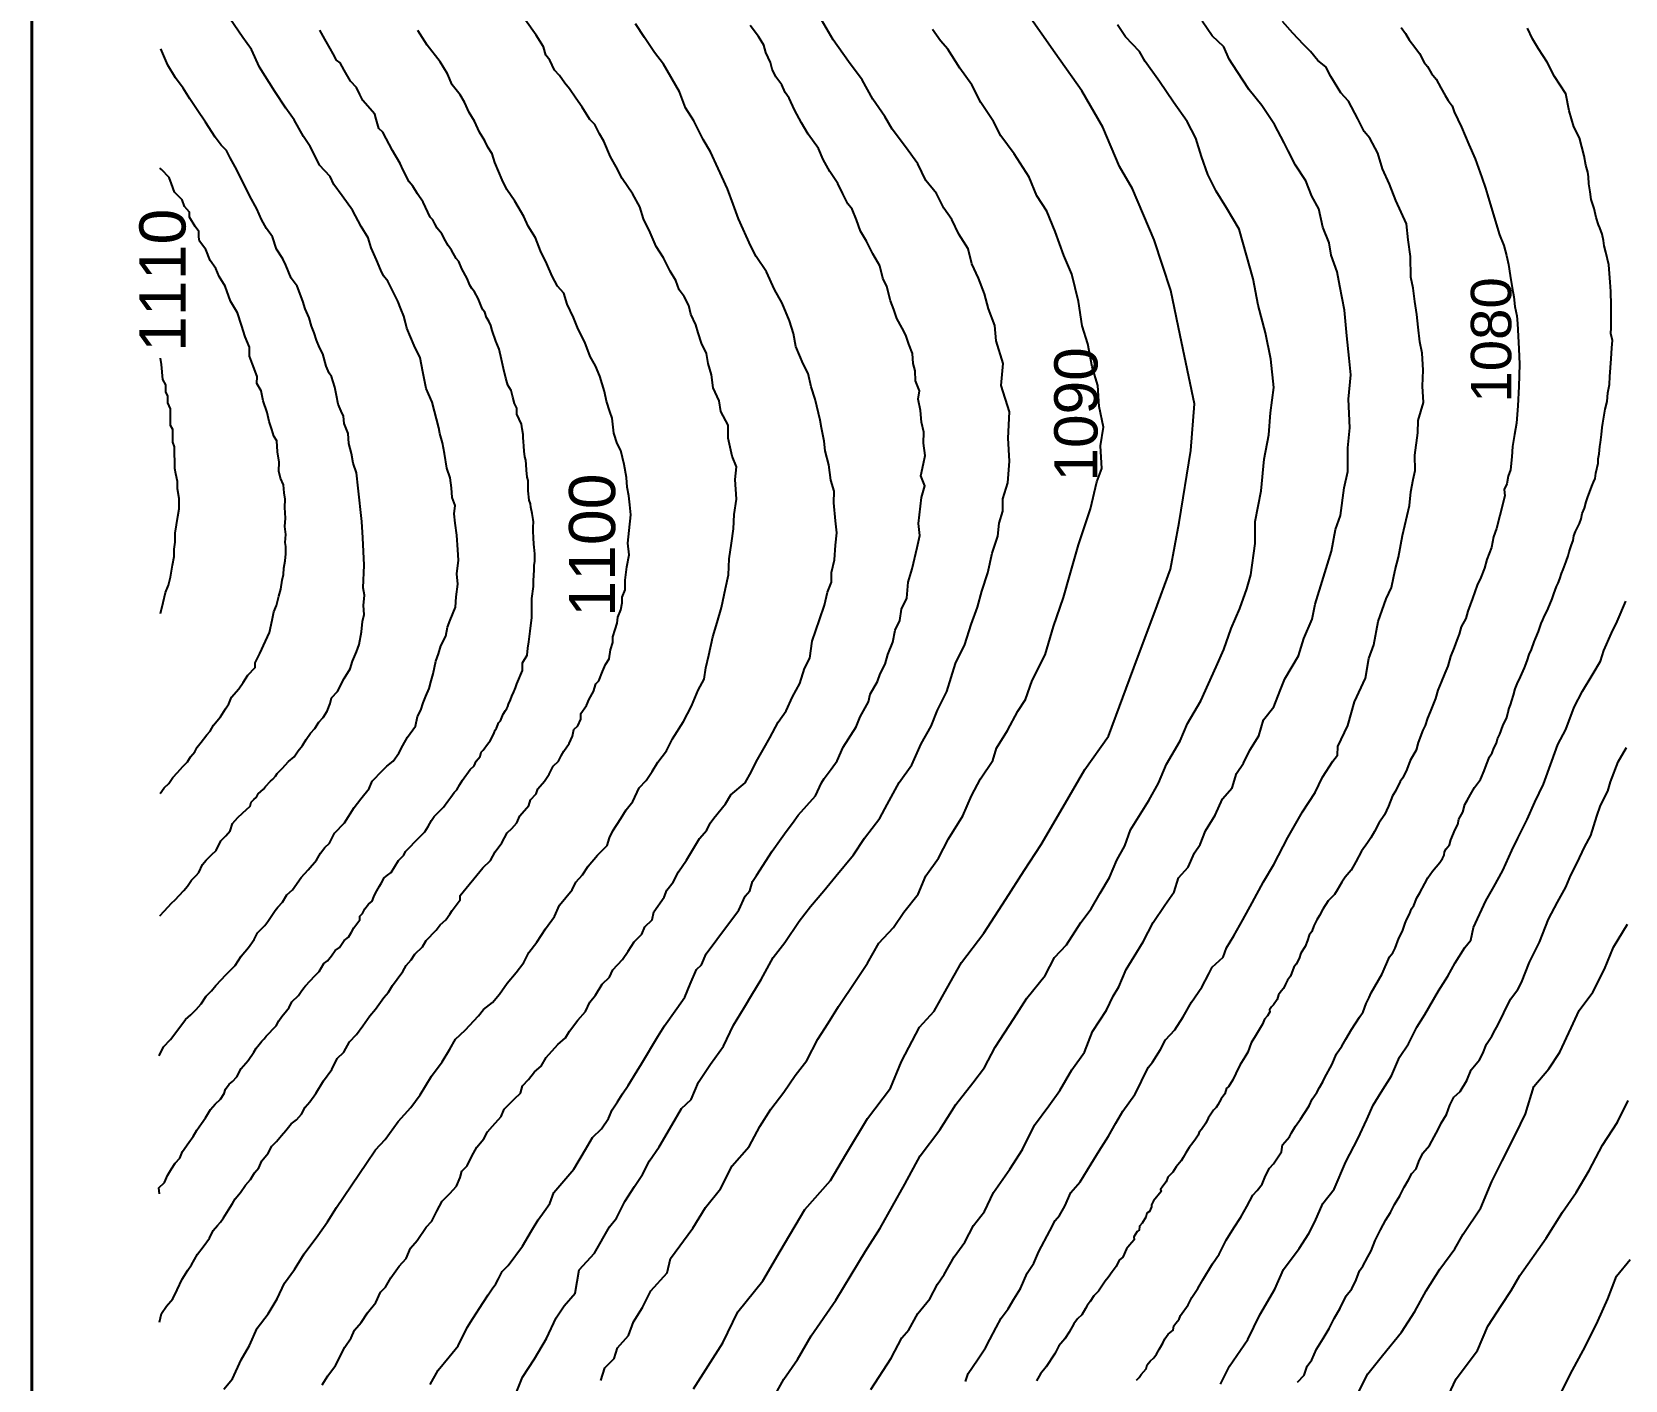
# Model space of a CAD drawing. Header units: millimetres. Extents: x 19067981 to 38137102, y 2652003 to 2652615.
# Drawn here: x 19068253.61 to 19068264.16, y 2652479.36 to 2652488.28 of the extents above; entities that cross this region are included whole.
import ezdxf

# ---------------------------------------------------------------- set-up
doc = ezdxf.new("R2010")
doc.units = ezdxf.units.MM
doc.styles.get("Standard").update_dxf_attribs({"font": 'arial.ttf'})

msp = doc.modelspace()

# ---------------------------------------------------------------- linework, layer by layer
for points in [[(19068253.614, 2652465.22), (19068253.614, 2652493.739), (19068273.827, 2652493.739), (19068273.827, 2652465.22), (19068253.614, 2652465.22)], [(19068257.993, 2652479.298), (19068258.189, 2652479.603), (19068258.287, 2652479.807), (19068258.452, 2652480.014), (19068258.568, 2652480.209), (19068258.732, 2652480.485), (19068258.9, 2652480.677), (19068259.002, 2652480.85), (19068259.145, 2652481.087), (19068259.299, 2652481.289), (19068259.371, 2652481.465), (19068259.491, 2652481.692), (19068259.587, 2652481.798), (19068259.671, 2652481.949), (19068259.767, 2652482.12), (19068259.916, 2652482.314), (19068260.061, 2652482.54), (19068260.184, 2652482.73), (19068260.295, 2652482.902), (19068260.44, 2652483.152), (19068260.584, 2652483.399), (19068260.741, 2652483.619), (19068260.931, 2652484.131), (19068261.047, 2652484.443), (19068261.152, 2652484.725), (19068261.209, 2652485.033), (19068261.287, 2652485.511), (19068261.31, 2652485.818), (19068261.215, 2652486.272), (19068261.154, 2652486.569), (19068261.043, 2652486.904), (19068260.899, 2652487.242), (19068260.813, 2652487.391), (19068260.703, 2652487.65), (19068260.565, 2652487.891), (19068260.389, 2652488.14), (19068260.196, 2652488.415)], [(19068254.459, 2652480.589), (19068254.455, 2652480.629), (19068254.493, 2652480.665), (19068254.511, 2652480.711), (19068254.539, 2652480.755), (19068254.562, 2652480.792), (19068254.594, 2652480.825), (19068254.611, 2652480.869), (19068254.654, 2652480.929), (19068254.681, 2652480.968), (19068254.706, 2652481.01), (19068254.738, 2652481.054), (19068254.763, 2652481.092), (19068254.797, 2652481.148), (19068254.828, 2652481.183), (19068254.862, 2652481.215), (19068254.887, 2652481.253), (19068254.897, 2652481.282), (19068254.92, 2652481.314), (19068254.943, 2652481.332), (19068254.972, 2652481.364), (19068254.999, 2652481.418), (19068255.016, 2652481.437), (19068255.047, 2652481.472), (19068255.083, 2652481.527), (19068255.1, 2652481.553), (19068255.11, 2652481.567), (19068255.137, 2652481.599), (19068255.151, 2652481.616), (19068255.165, 2652481.632), (19068255.232, 2652481.701), (19068255.25, 2652481.734), (19068255.27, 2652481.762), (19068255.3, 2652481.8), (19068255.318, 2652481.822), (19068255.335, 2652481.861), (19068255.379, 2652481.903), (19068255.397, 2652481.928), (19068255.415, 2652481.952), (19068255.425, 2652481.966), (19068255.488, 2652482.032), (19068255.516, 2652482.061), (19068255.531, 2652482.088), (19068255.547, 2652482.114), (19068255.572, 2652482.132), (19068255.597, 2652482.165), (19068255.622, 2652482.199), (19068255.65, 2652482.219), (19068255.668, 2652482.247), (19068255.681, 2652482.266), (19068255.71, 2652482.288), (19068255.73, 2652482.322), (19068255.746, 2652482.349), (19068255.786, 2652482.404), (19068255.786, 2652482.427), (19068255.802, 2652482.445), (19068255.819, 2652482.475), (19068255.842, 2652482.506), (19068255.866, 2652482.527), (19068255.879, 2652482.556), (19068255.89, 2652482.579), (19068255.916, 2652482.626), (19068255.928, 2652482.648), (19068255.946, 2652482.682), (19068255.969, 2652482.699), (19068255.992, 2652482.716), (19068256.042, 2652482.795), (19068256.077, 2652482.832), (19068256.087, 2652482.855), (19068256.181, 2652482.951), (19068256.216, 2652482.986), (19068256.237, 2652483.02), (19068256.249, 2652483.041), (19068256.26, 2652483.06), (19068256.277, 2652483.087), (19068256.339, 2652483.149), (19068256.367, 2652483.188), (19068256.388, 2652483.216), (19068256.41, 2652483.246), (19068256.427, 2652483.264), (19068256.448, 2652483.298), (19068256.465, 2652483.327), (19068256.516, 2652483.399), (19068256.541, 2652483.422), (19068256.555, 2652483.453), (19068256.581, 2652483.485), (19068256.589, 2652483.514), (19068256.601, 2652483.526), (19068256.631, 2652483.565), (19068256.648, 2652483.587), (19068256.658, 2652483.608), (19068256.674, 2652483.641), (19068256.682, 2652483.659), (19068256.691, 2652483.672), (19068256.698, 2652483.693), (19068256.703, 2652483.708), (19068256.716, 2652483.72), (19068256.735, 2652483.765), (19068256.75, 2652483.788), (19068256.758, 2652483.801), (19068256.766, 2652483.816), (19068256.769, 2652483.831), (19068256.782, 2652483.86), (19068256.792, 2652483.884), (19068256.804, 2652483.913), (19068256.815, 2652483.939), (19068256.825, 2652483.966), (19068256.862, 2652484.054), (19068256.862, 2652484.104), (19068256.892, 2652484.156), (19068256.898, 2652484.202), (19068256.903, 2652484.244), (19068256.908, 2652484.279), (19068256.913, 2652484.314), (19068256.924, 2652484.404), (19068256.924, 2652484.475), (19068256.924, 2652484.53), (19068256.935, 2652484.61), (19068256.935, 2652484.647), (19068256.94, 2652484.721), (19068256.94, 2652484.748), (19068256.943, 2652484.777), (19068256.943, 2652484.827), (19068256.94, 2652484.87), (19068256.938, 2652484.891), (19068256.934, 2652484.933), (19068256.932, 2652484.977), (19068256.932, 2652485.003), (19068256.934, 2652485.037), (19068256.932, 2652485.053), (19068256.925, 2652485.094), (19068256.918, 2652485.134), (19068256.914, 2652485.158), (19068256.906, 2652485.182), (19068256.9, 2652485.242), (19068256.9, 2652485.28), (19068256.9, 2652485.311), (19068256.894, 2652485.334), (19068256.889, 2652485.381), (19068256.887, 2652485.417), (19068256.885, 2652485.446), (19068256.878, 2652485.468), (19068256.874, 2652485.506), (19068256.871, 2652485.539), (19068256.869, 2652485.57), (19068256.866, 2652485.594), (19068256.866, 2652485.616), (19068256.86, 2652485.653), (19068256.855, 2652485.684), (19068256.825, 2652485.751), (19068256.825, 2652485.791), (19068256.808, 2652485.821), (19068256.797, 2652485.864), (19068256.786, 2652485.908), (19068256.766, 2652485.942), (19068256.752, 2652485.988), (19068256.736, 2652486.054), (19068256.723, 2652486.112), (19068256.707, 2652486.182), (19068256.686, 2652486.233), (19068256.662, 2652486.305), (19068256.653, 2652486.337), (19068256.64, 2652486.367), (19068256.623, 2652486.391), (19068256.613, 2652486.425), (19068256.6, 2652486.442), (19068256.591, 2652486.462), (19068256.568, 2652486.516), (19068256.544, 2652486.561), (19068256.526, 2652486.582), (19068256.514, 2652486.604), (19068256.496, 2652486.649), (19068256.461, 2652486.712), (19068256.44, 2652486.761), (19068256.423, 2652486.782), (19068256.393, 2652486.837), (19068256.37, 2652486.867), (19068256.353, 2652486.898), (19068256.327, 2652486.944), (19068256.298, 2652486.981), (19068256.282, 2652487.011), (19068256.268, 2652487.038), (19068256.251, 2652487.055), (19068256.204, 2652487.154), (19068256.168, 2652487.21), (19068256.137, 2652487.259), (19068256.112, 2652487.289), (19068256.073, 2652487.366), (19068256.052, 2652487.41), (19068256.001, 2652487.496), (19068255.938, 2652487.617), (19068255.91, 2652487.642), (19068255.894, 2652487.703), (19068255.885, 2652487.737), (19068255.806, 2652487.827), (19068255.786, 2652487.867), (19068255.763, 2652487.913), (19068255.724, 2652487.955), (19068255.682, 2652488.027), (19068255.654, 2652488.076), (19068255.63, 2652488.095), (19068255.608, 2652488.137), (19068255.589, 2652488.171), (19068255.554, 2652488.234), (19068255.52, 2652488.293)], [(19068254.456, 2652481.503), (19068254.485, 2652481.562), (19068254.533, 2652481.611), (19068254.574, 2652481.666), (19068254.632, 2652481.743), (19068254.666, 2652481.773), (19068254.702, 2652481.809), (19068254.735, 2652481.847), (19068254.769, 2652481.897), (19068254.804, 2652481.933), (19068254.832, 2652481.969), (19068254.9, 2652482.04), (19068254.959, 2652482.101), (19068254.999, 2652482.163), (19068255.048, 2652482.22), (19068255.086, 2652482.273), (19068255.108, 2652482.318), (19068255.157, 2652482.366), (19068255.177, 2652482.391), (19068255.199, 2652482.424), (19068255.225, 2652482.464), (19068255.243, 2652482.486), (19068255.274, 2652482.52), (19068255.303, 2652482.568), (19068255.339, 2652482.601), (19068255.396, 2652482.684), (19068255.444, 2652482.734), (19068255.498, 2652482.798), (19068255.524, 2652482.844), (19068255.554, 2652482.882), (19068255.585, 2652482.911), (19068255.618, 2652482.977), (19068255.684, 2652483.045), (19068255.748, 2652483.147), (19068255.791, 2652483.205), (19068255.847, 2652483.273), (19068255.867, 2652483.321), (19068255.936, 2652483.391), (19068255.965, 2652483.42), (19068256.005, 2652483.454), (19068256.043, 2652483.507), (19068256.07, 2652483.558), (19068256.1, 2652483.613), (19068256.154, 2652483.686), (19068256.168, 2652483.75), (19068256.189, 2652483.792), (19068256.204, 2652483.839), (19068256.222, 2652483.884), (19068256.245, 2652483.935), (19068256.257, 2652483.985), (19068256.27, 2652484.032), (19068256.289, 2652484.115), (19068256.307, 2652484.163), (19068256.322, 2652484.217), (19068256.355, 2652484.281), (19068256.366, 2652484.34), (19068256.383, 2652484.386), (19068256.419, 2652484.472), (19068256.423, 2652484.541), (19068256.433, 2652484.625), (19068256.428, 2652484.694), (19068256.439, 2652484.785), (19068256.435, 2652484.853), (19068256.428, 2652484.949), (19068256.417, 2652485.03), (19068256.409, 2652485.091), (19068256.416, 2652485.147), (19068256.397, 2652485.199), (19068256.391, 2652485.263), (19068256.384, 2652485.33), (19068256.362, 2652485.394), (19068256.345, 2652485.49), (19068256.332, 2652485.561), (19068256.315, 2652485.622), (19068256.309, 2652485.661), (19068256.263, 2652485.831), (19068256.239, 2652485.886), (19068256.224, 2652485.92), (19068256.203, 2652486.03), (19068256.185, 2652486.123), (19068256.145, 2652486.206), (19068256.097, 2652486.32), (19068256.087, 2652486.358), (19068256.076, 2652486.399), (19068256.057, 2652486.447), (19068256.037, 2652486.498), (19068255.999, 2652486.574), (19068255.97, 2652486.632), (19068255.941, 2652486.666), (19068255.925, 2652486.704), (19068255.895, 2652486.772), (19068255.861, 2652486.851), (19068255.84, 2652486.919), (19068255.794, 2652486.994), (19068255.736, 2652487.102), (19068255.668, 2652487.197), (19068255.614, 2652487.271), (19068255.588, 2652487.325), (19068255.519, 2652487.4), (19068255.491, 2652487.455), (19068255.456, 2652487.523), (19068255.412, 2652487.589), (19068255.35, 2652487.699), (19068255.296, 2652487.777), (19068255.222, 2652487.887), (19068255.122, 2652488.047), (19068255.068, 2652488.164), (19068255.011, 2652488.245), (19068254.924, 2652488.371)], [(19068254.885, 2652479.295), (19068254.942, 2652479.365), (19068255, 2652479.489), (19068255.054, 2652479.584), (19068255.105, 2652479.7), (19068255.178, 2652479.794), (19068255.238, 2652479.895), (19068255.287, 2652479.997), (19068255.352, 2652480.087), (19068255.417, 2652480.192), (19068255.507, 2652480.314), (19068255.572, 2652480.403), (19068255.63, 2652480.499), (19068255.829, 2652480.791), (19068255.89, 2652480.88), (19068255.954, 2652480.949), (19068256.04, 2652481.067), (19068256.123, 2652481.16), (19068256.184, 2652481.245), (19068256.26, 2652481.368), (19068256.33, 2652481.462), (19068256.382, 2652481.547), (19068256.419, 2652481.612), (19068256.482, 2652481.673), (19068256.57, 2652481.767), (19068256.604, 2652481.809), (19068256.663, 2652481.855), (19068256.71, 2652481.911), (19068256.761, 2652481.984), (19068256.821, 2652482.055), (19068256.87, 2652482.121), (19068256.904, 2652482.187), (19068256.957, 2652482.256), (19068257.014, 2652482.344), (19068257.073, 2652482.426), (19068257.107, 2652482.501), (19068257.191, 2652482.601), (19068257.215, 2652482.653), (19068257.26, 2652482.702), (19068257.296, 2652482.759), (19068257.359, 2652482.832), (19068257.423, 2652482.895), (19068257.437, 2652482.945), (19068257.461, 2652482.992), (19068257.512, 2652483.074), (19068257.549, 2652483.132), (19068257.592, 2652483.187), (19068257.634, 2652483.277), (19068257.681, 2652483.325), (19068257.72, 2652483.386), (19068257.759, 2652483.447), (19068257.815, 2652483.521), (19068257.856, 2652483.601), (19068257.927, 2652483.716), (19068257.981, 2652483.817), (19068258.026, 2652483.924), (19068258.065, 2652483.996), (19068258.075, 2652484.071), (19068258.095, 2652484.156), (19068258.122, 2652484.277), (19068258.15, 2652484.371), (19068258.18, 2652484.471), (19068258.205, 2652484.596), (19068258.225, 2652484.688), (19068258.23, 2652484.792), (19068258.245, 2652484.897), (19068258.258, 2652484.992), (19068258.264, 2652485.086), (19068258.278, 2652485.189), (19068258.27, 2652485.318), (19068258.279, 2652485.401), (19068258.25, 2652485.472), (19068258.223, 2652485.592), (19068258.223, 2652485.677), (19068258.176, 2652485.769), (19068258.163, 2652485.838), (19068258.125, 2652485.926), (19068258.113, 2652486.01), (19068258.092, 2652486.085), (19068258.08, 2652486.153), (19068258.047, 2652486.22), (19068258.026, 2652486.289), (19068258.009, 2652486.342), (19068257.976, 2652486.412), (19068257.963, 2652486.469), (19068257.932, 2652486.529), (19068257.9, 2652486.574), (19068257.877, 2652486.635), (19068257.839, 2652486.697), (19068257.796, 2652486.786), (19068257.746, 2652486.861), (19068257.708, 2652486.954), (19068257.662, 2652487.044), (19068257.639, 2652487.124), (19068257.593, 2652487.207), (19068257.521, 2652487.31), (19068257.483, 2652487.387), (19068257.444, 2652487.454), (19068257.401, 2652487.558), (19068257.371, 2652487.607), (19068257.34, 2652487.669), (19068257.308, 2652487.702), (19068257.258, 2652487.784), (19068257.214, 2652487.842), (19068257.174, 2652487.905), (19068257.142, 2652487.942), (19068257.107, 2652487.993), (19068257.074, 2652488.028), (19068257.044, 2652488.095), (19068257.016, 2652488.127), (19068257.002, 2652488.182), (19068256.952, 2652488.26), (19068256.881, 2652488.36)], [(19068255.535, 2652479.324), (19068255.574, 2652479.385), (19068255.625, 2652479.452), (19068255.687, 2652479.575), (19068255.728, 2652479.636), (19068255.749, 2652479.686), (19068255.795, 2652479.738), (19068255.835, 2652479.801), (19068255.891, 2652479.869), (19068255.923, 2652479.937), (19068255.956, 2652479.972), (19068255.99, 2652480.033), (19068256.045, 2652480.111), (19068256.091, 2652480.162), (19068256.121, 2652480.229), (19068256.165, 2652480.28), (19068256.225, 2652480.369), (19068256.261, 2652480.409), (19068256.296, 2652480.474), (19068256.331, 2652480.54), (19068256.38, 2652480.591), (19068256.426, 2652480.64), (19068256.449, 2652480.697), (19068256.46, 2652480.738), (19068256.495, 2652480.775), (19068256.526, 2652480.838), (19068256.56, 2652480.899), (19068256.607, 2652480.954), (19068256.631, 2652481), (19068256.664, 2652481.038), (19068256.72, 2652481.102), (19068256.74, 2652481.15), (19068256.809, 2652481.217), (19068256.849, 2652481.256), (19068256.862, 2652481.303), (19068256.902, 2652481.345), (19068256.941, 2652481.397), (19068256.986, 2652481.435), (19068257.019, 2652481.491), (19068257.097, 2652481.577), (19068257.147, 2652481.622), (19068257.174, 2652481.665), (19068257.228, 2652481.739), (19068257.278, 2652481.796), (19068257.307, 2652481.859), (19068257.346, 2652481.904), (19068257.39, 2652481.976), (19068257.439, 2652482.023), (19068257.459, 2652482.072), (19068257.523, 2652482.14), (19068257.561, 2652482.196), (19068257.601, 2652482.257), (19068257.651, 2652482.309), (19068257.671, 2652482.357), (19068257.72, 2652482.404), (19068257.731, 2652482.456), (19068257.799, 2652482.553), (19068257.818, 2652482.6), (19068257.86, 2652482.652), (19068257.895, 2652482.72), (19068257.948, 2652482.797), (19068258.034, 2652482.942), (19068258.083, 2652482.996), (19068258.104, 2652483.044), (19068258.129, 2652483.077), (19068258.206, 2652483.171), (19068258.242, 2652483.231), (19068258.336, 2652483.31), (19068258.379, 2652483.385), (19068258.409, 2652483.449), (19068258.462, 2652483.542), (19068258.5, 2652483.608), (19068258.554, 2652483.711), (19068258.607, 2652483.786), (19068258.65, 2652483.88), (19068258.698, 2652483.967), (19068258.729, 2652484.066), (19068258.763, 2652484.135), (19068258.78, 2652484.247), (19068258.829, 2652484.389), (19068258.861, 2652484.486), (19068258.882, 2652484.572), (19068258.908, 2652484.638), (19068258.908, 2652484.702), (19068258.927, 2652484.787), (19068258.935, 2652484.884), (19068258.942, 2652484.964), (19068258.934, 2652485.045), (19068258.922, 2652485.164), (19068258.925, 2652485.241), (19068258.903, 2652485.313), (19068258.889, 2652485.416), (19068258.866, 2652485.509), (19068258.858, 2652485.571), (19068258.841, 2652485.66), (19068258.832, 2652485.71), (19068258.799, 2652485.851), (19068258.772, 2652485.931), (19068258.752, 2652486.019), (19068258.719, 2652486.084), (19068258.672, 2652486.199), (19068258.657, 2652486.284), (19068258.63, 2652486.368), (19068258.581, 2652486.486), (19068258.531, 2652486.577), (19068258.477, 2652486.694), (19068258.408, 2652486.795), (19068258.373, 2652486.863), (19068258.292, 2652487.044), (19068258.256, 2652487.142), (19068258.219, 2652487.242), (19068258.157, 2652487.376), (19068258.106, 2652487.488), (19068258.058, 2652487.57), (19068257.996, 2652487.693), (19068257.94, 2652487.779), (19068257.902, 2652487.885), (19068257.796, 2652488.068), (19068257.735, 2652488.144), (19068257.669, 2652488.244), (19068257.61, 2652488.334)], [(19068256.25, 2652479.326), (19068256.303, 2652479.421), (19068256.377, 2652479.511), (19068256.436, 2652479.583), (19068256.496, 2652479.704), (19068256.533, 2652479.764), (19068256.602, 2652479.87), (19068256.634, 2652479.92), (19068256.661, 2652479.961), (19068256.685, 2652479.993), (19068256.704, 2652480.027), (19068256.728, 2652480.074), (19068256.767, 2652480.115), (19068256.861, 2652480.243), (19068256.922, 2652480.344), (19068256.966, 2652480.417), (19068257.006, 2652480.472), (19068257.043, 2652480.524), (19068257.07, 2652480.597), (19068257.135, 2652480.674), (19068257.201, 2652480.753), (19068257.278, 2652480.882), (19068257.325, 2652480.963), (19068257.384, 2652481.02), (19068257.432, 2652481.088), (19068257.456, 2652481.146), (19068257.49, 2652481.198), (19068257.525, 2652481.251), (19068257.562, 2652481.306), (19068257.62, 2652481.403), (19068257.649, 2652481.45), (19068257.759, 2652481.631), (19068257.802, 2652481.701), (19068257.883, 2652481.816), (19068257.936, 2652481.892), (19068257.972, 2652481.977), (19068258.013, 2652482.075), (19068258.048, 2652482.104), (19068258.077, 2652482.179), (19068258.218, 2652482.367), (19068258.293, 2652482.468), (19068258.335, 2652482.56), (19068258.366, 2652482.596), (19068258.384, 2652482.656), (19068258.41, 2652482.697), (19068258.514, 2652482.857), (19068258.574, 2652482.942), (19068258.607, 2652482.987), (19068258.649, 2652483.044), (19068258.686, 2652483.095), (19068258.801, 2652483.223), (19068258.842, 2652483.309), (19068258.859, 2652483.339), (19068258.906, 2652483.401), (19068258.946, 2652483.456), (19068258.985, 2652483.545), (19068259.07, 2652483.681), (19068259.098, 2652483.748), (19068259.152, 2652483.846), (19068259.164, 2652483.897), (19068259.211, 2652483.98), (19068259.229, 2652484.031), (19068259.262, 2652484.095), (19068259.28, 2652484.159), (19068259.313, 2652484.241), (19068259.328, 2652484.321), (19068259.359, 2652484.385), (19068259.37, 2652484.459), (19068259.407, 2652484.532), (19068259.415, 2652484.638), (19068259.441, 2652484.727), (19068259.474, 2652484.869), (19068259.492, 2652484.948), (19068259.484, 2652485.026), (19068259.504, 2652485.199), (19068259.526, 2652485.276), (19068259.498, 2652485.342), (19068259.516, 2652485.425), (19068259.527, 2652485.476), (19068259.517, 2652485.559), (19068259.518, 2652485.632), (19068259.503, 2652485.697), (19068259.496, 2652485.774), (19068259.482, 2652485.851), (19068259.491, 2652485.905), (19068259.463, 2652485.972), (19068259.461, 2652486.038), (19068259.448, 2652486.085), (19068259.443, 2652486.152), (19068259.419, 2652486.215), (19068259.399, 2652486.274), (19068259.376, 2652486.321), (19068259.34, 2652486.383), (19068259.321, 2652486.443), (19068259.297, 2652486.502), (19068259.274, 2652486.596), (19068259.247, 2652486.652), (19068259.227, 2652486.733), (19068259.182, 2652486.813), (19068259.139, 2652486.897), (19068259.1, 2652486.963), (19068259.072, 2652487.037), (19068259.045, 2652487.107), (19068259.015, 2652487.144), (19068258.983, 2652487.209), (19068258.95, 2652487.277), (19068258.897, 2652487.358), (19068258.853, 2652487.437), (19068258.821, 2652487.51), (19068258.754, 2652487.604), (19068258.71, 2652487.68), (19068258.662, 2652487.765), (19068258.627, 2652487.842), (19068258.601, 2652487.881), (19068258.579, 2652487.932), (19068258.539, 2652487.983), (19068258.515, 2652488.035), (19068258.504, 2652488.078), (19068258.472, 2652488.146), (19068258.46, 2652488.194), (19068258.425, 2652488.252), (19068258.369, 2652488.324)], [(19068256.809, 2652479.244), (19068256.862, 2652479.375), (19068256.941, 2652479.497), (19068257.021, 2652479.632), (19068257.086, 2652479.768), (19068257.138, 2652479.847), (19068257.211, 2652479.932), (19068257.237, 2652480.085), (19068257.339, 2652480.197), (19068257.439, 2652480.371), (19068257.484, 2652480.428), (19068257.54, 2652480.539), (19068257.604, 2652480.637), (19068257.657, 2652480.717), (19068257.702, 2652480.808), (19068257.766, 2652480.901), (19068257.85, 2652481.044), (19068257.914, 2652481.153), (19068257.979, 2652481.213), (19068258.027, 2652481.329), (19068258.106, 2652481.448), (19068258.193, 2652481.566), (19068258.259, 2652481.706), (19068258.331, 2652481.825), (19068258.381, 2652481.907), (19068258.442, 2652482.008), (19068258.521, 2652482.154), (19068258.598, 2652482.254), (19068258.693, 2652482.395), (19068258.769, 2652482.492), (19068258.856, 2652482.596), (19068258.937, 2652482.693), (19068259.053, 2652482.834), (19068259.126, 2652482.943), (19068259.227, 2652483.075), (19068259.277, 2652483.167), (19068259.356, 2652483.312), (19068259.44, 2652483.43), (19068259.5, 2652483.568), (19068259.567, 2652483.685), (19068259.61, 2652483.79), (19068259.672, 2652483.915), (19068259.728, 2652484.099), (19068259.791, 2652484.225), (19068259.831, 2652484.359), (19068259.874, 2652484.472), (19068259.902, 2652484.579), (19068259.943, 2652484.7), (19068259.972, 2652484.83), (19068260.008, 2652484.943), (19068260.017, 2652485.028), (19068260.042, 2652485.108), (19068260.042, 2652485.191), (19068260.075, 2652485.296), (19068260.085, 2652485.44), (19068260.077, 2652485.592), (19068260.085, 2652485.767), (19068260.031, 2652485.94), (19068260.043, 2652486.087), (19068259.998, 2652486.237), (19068259.989, 2652486.338), (19068259.946, 2652486.447), (19068259.92, 2652486.547), (19068259.881, 2652486.651), (19068259.837, 2652486.745), (19068259.812, 2652486.846), (19068259.751, 2652486.943), (19068259.703, 2652487.039), (19068259.652, 2652487.114), (19068259.602, 2652487.211), (19068259.532, 2652487.298), (19068259.48, 2652487.407), (19068259.397, 2652487.52), (19068259.31, 2652487.638), (19068259.261, 2652487.721), (19068259.181, 2652487.836), (19068259.111, 2652487.965), (19068259.021, 2652488.085), (19068258.919, 2652488.228), (19068258.841, 2652488.362)], [(19068258.472, 2652479.148), (19068258.593, 2652479.362), (19068258.682, 2652479.492), (19068258.772, 2652479.649), (19068258.936, 2652479.886), (19068259.038, 2652480.053), (19068259.132, 2652480.21), (19068259.23, 2652480.361), (19068259.392, 2652480.652), (19068259.494, 2652480.84), (19068259.625, 2652481.013), (19068259.731, 2652481.18), (19068259.842, 2652481.324), (19068259.921, 2652481.426), (19068259.991, 2652481.561), (19068260.114, 2652481.749), (19068260.201, 2652481.884), (19068260.321, 2652482.035), (19068260.384, 2652482.153), (19068260.464, 2652482.237), (19068260.558, 2652482.386), (19068260.627, 2652482.476), (19068260.686, 2652482.579), (19068260.747, 2652482.684), (19068260.796, 2652482.798), (19068260.85, 2652482.892), (19068260.886, 2652482.998), (19068260.963, 2652483.122), (19068261.009, 2652483.194), (19068261.072, 2652483.307), (19068261.125, 2652483.434), (19068261.215, 2652483.588), (19068261.265, 2652483.702), (19068261.352, 2652483.852), (19068261.403, 2652483.965), (19068261.454, 2652484.079), (19068261.505, 2652484.192), (19068261.553, 2652484.331), (19068261.611, 2652484.464), (19068261.657, 2652484.595), (19068261.684, 2652484.688), (19068261.711, 2652484.895), (19068261.711, 2652485.04), (19068261.752, 2652485.244), (19068261.772, 2652485.453), (19068261.802, 2652485.614), (19068261.813, 2652485.759), (19068261.835, 2652485.928), (19068261.815, 2652486.115), (19068261.78, 2652486.288), (19068261.733, 2652486.473), (19068261.699, 2652486.647), (19068261.655, 2652486.803), (19068261.607, 2652486.976), (19068261.522, 2652487.116), (19068261.454, 2652487.228), (19068261.399, 2652487.337), (19068261.356, 2652487.456), (19068261.319, 2652487.577), (19068261.262, 2652487.688), (19068261.172, 2652487.817), (19068261.078, 2652487.952), (19068260.984, 2652488.086), (19068260.947, 2652488.151), (19068260.854, 2652488.249), (19068260.801, 2652488.329)], [(19068259.167, 2652479.294), (19068259.303, 2652479.501), (19068259.372, 2652479.635), (19068259.419, 2652479.689), (19068259.48, 2652479.797), (19068259.559, 2652479.893), (19068259.609, 2652479.992), (19068259.653, 2652480.055), (19068259.719, 2652480.172), (19068259.79, 2652480.27), (19068259.847, 2652480.38), (19068259.92, 2652480.473), (19068259.98, 2652480.598), (19068260.087, 2652480.753), (19068260.172, 2652480.883), (19068260.252, 2652481.043), (19068260.346, 2652481.172), (19068260.418, 2652481.273), (19068260.498, 2652481.411), (19068260.583, 2652481.527), (19068260.636, 2652481.663), (19068260.729, 2652481.805), (19068260.773, 2652481.898), (19068260.809, 2652481.959), (19068260.858, 2652482.074), (19068260.911, 2652482.161), (19068260.97, 2652482.258), (19068261.036, 2652482.386), (19068261.115, 2652482.501), (19068261.175, 2652482.588), (19068261.204, 2652482.68), (19068261.268, 2652482.752), (19068261.31, 2652482.846), (19068261.348, 2652482.902), (19068261.384, 2652482.993), (19068261.447, 2652483.097), (19068261.495, 2652483.203), (19068261.559, 2652483.276), (19068261.589, 2652483.372), (19068261.634, 2652483.441), (19068261.676, 2652483.527), (19068261.737, 2652483.621), (19068261.767, 2652483.727), (19068261.835, 2652483.813), (19068261.878, 2652483.922), (19068261.909, 2652483.999), (19068261.998, 2652484.151), (19068262.034, 2652484.266), (19068262.089, 2652484.394), (19068262.109, 2652484.493), (19068262.164, 2652484.671), (19068262.218, 2652484.844), (19068262.244, 2652484.986), (19068262.278, 2652485.079), (19068262.301, 2652485.264), (19068262.325, 2652485.372), (19068262.325, 2652485.528), (19068262.338, 2652485.661), (19068262.329, 2652485.85), (19068262.346, 2652486.01), (19068262.334, 2652486.122), (19068262.318, 2652486.27), (19068262.304, 2652486.439), (19068262.273, 2652486.598), (19068262.254, 2652486.693), (19068262.215, 2652486.803), (19068262.201, 2652486.884), (19068262.16, 2652486.988), (19068262.133, 2652487.109), (19068262.088, 2652487.193), (19068262.048, 2652487.295), (19068261.979, 2652487.4), (19068261.93, 2652487.494), (19068261.903, 2652487.547), (19068261.84, 2652487.668), (19068261.756, 2652487.793), (19068261.672, 2652487.897), (19068261.593, 2652488.02), (19068261.541, 2652488.101), (19068261.505, 2652488.182), (19068261.427, 2652488.255), (19068261.361, 2652488.352)], [(19068259.795, 2652479.346), (19068259.812, 2652479.4), (19068259.875, 2652479.491), (19068259.928, 2652479.569), (19068259.956, 2652479.624), (19068259.997, 2652479.704), (19068260.03, 2652479.767), (19068260.076, 2652479.827), (19068260.114, 2652479.891), (19068260.158, 2652479.962), (19068260.203, 2652480.063), (19068260.246, 2652480.131), (19068260.281, 2652480.207), (19068260.353, 2652480.345), (19068260.388, 2652480.412), (19068260.417, 2652480.445), (19068260.452, 2652480.508), (19068260.492, 2652480.597), (19068260.553, 2652480.668), (19068260.626, 2652480.787), (19068260.679, 2652480.874), (19068260.742, 2652480.97), (19068260.79, 2652481.056), (19068260.836, 2652481.136), (19068260.916, 2652481.247), (19068260.949, 2652481.311), (19068260.971, 2652481.359), (19068261.005, 2652481.428), (19068261.033, 2652481.461), (19068261.086, 2652481.544), (19068261.118, 2652481.608), (19068261.181, 2652481.674), (19068261.235, 2652481.761), (19068261.291, 2652481.857), (19068261.359, 2652481.958), (19068261.406, 2652482.045), (19068261.428, 2652482.09), (19068261.5, 2652482.155), (19068261.522, 2652482.218), (19068261.57, 2652482.298), (19068261.63, 2652482.402), (19068261.692, 2652482.516), (19068261.767, 2652482.655), (19068261.835, 2652482.77), (19068261.928, 2652482.949), (19068262.026, 2652483.117), (19068262.109, 2652483.245), (19068262.157, 2652483.348), (19068262.226, 2652483.454), (19068262.256, 2652483.494), (19068262.259, 2652483.55), (19068262.325, 2652483.69), (19068262.369, 2652483.846), (19068262.442, 2652484.002), (19068262.465, 2652484.134), (19068262.498, 2652484.223), (19068262.527, 2652484.379), (19068262.58, 2652484.529), (19068262.615, 2652484.603), (19068262.638, 2652484.721), (19068262.661, 2652484.805), (19068262.688, 2652484.948), (19068262.733, 2652485.147), (19068262.743, 2652485.237), (19068262.759, 2652485.319), (19068262.771, 2652485.377), (19068262.77, 2652485.479), (19068262.788, 2652485.628), (19068262.791, 2652485.709), (19068262.826, 2652485.828), (19068262.819, 2652485.935), (19068262.824, 2652486.042), (19068262.817, 2652486.155), (19068262.803, 2652486.229), (19068262.792, 2652486.326), (19068262.783, 2652486.41), (19068262.77, 2652486.496), (19068262.758, 2652486.584), (19068262.743, 2652486.657), (19068262.74, 2652486.795), (19068262.725, 2652486.904), (19068262.713, 2652487.011), (19068262.643, 2652487.165), (19068262.601, 2652487.273), (19068262.555, 2652487.374), (19068262.525, 2652487.478), (19068262.471, 2652487.577), (19068262.434, 2652487.623), (19068262.391, 2652487.706), (19068262.329, 2652487.822), (19068262.28, 2652487.879), (19068262.214, 2652487.985), (19068262.18, 2652488.049), (19068262.127, 2652488.093), (19068262.079, 2652488.151), (19068262.033, 2652488.199), (19068261.961, 2652488.272), (19068261.892, 2652488.35)], [(19068260.927, 2652479.355), (19068260.944, 2652479.373), (19068260.958, 2652479.393), (19068260.991, 2652479.43), (19068260.998, 2652479.458), (19068261.016, 2652479.482), (19068261.042, 2652479.503), (19068261.059, 2652479.528), (19068261.078, 2652479.563), (19068261.101, 2652479.601), (19068261.114, 2652479.628), (19068261.136, 2652479.659), (19068261.17, 2652479.686), (19068261.174, 2652479.715), (19068261.186, 2652479.733), (19068261.209, 2652479.759), (19068261.218, 2652479.783), (19068261.268, 2652479.855), (19068261.292, 2652479.903), (19068261.332, 2652479.962), (19068261.365, 2652480.019), (19068261.429, 2652480.125), (19068261.474, 2652480.19), (19068261.52, 2652480.282), (19068261.57, 2652480.364), (19068261.617, 2652480.434), (19068261.656, 2652480.506), (19068261.697, 2652480.58), (19068261.725, 2652480.61), (19068261.758, 2652480.654), (19068261.78, 2652480.709), (19068261.806, 2652480.758), (19068261.834, 2652480.787), (19068261.886, 2652480.867), (19068261.893, 2652480.914), (19068261.94, 2652480.966), (19068261.953, 2652480.992), (19068261.978, 2652481.036), (19068262.013, 2652481.084), (19068262.036, 2652481.121), (19068262.07, 2652481.171), (19068262.089, 2652481.215), (19068262.12, 2652481.259), (19068262.138, 2652481.294), (19068262.16, 2652481.33), (19068262.174, 2652481.359), (19068262.219, 2652481.442), (19068262.251, 2652481.516), (19068262.286, 2652481.567), (19068262.312, 2652481.612), (19068262.35, 2652481.678), (19068262.402, 2652481.758), (19068262.428, 2652481.793), (19068262.447, 2652481.849), (19068262.466, 2652481.889), (19068262.481, 2652481.919), (19068262.553, 2652482.046), (19068262.602, 2652482.159), (19068262.623, 2652482.184), (19068262.638, 2652482.215), (19068262.663, 2652482.282), (19068262.687, 2652482.329), (19068262.705, 2652482.38), (19068262.717, 2652482.408), (19068262.734, 2652482.44), (19068262.748, 2652482.475), (19068262.762, 2652482.498), (19068262.782, 2652482.549), (19068262.801, 2652482.582), (19068262.836, 2652482.643), (19068262.854, 2652482.681), (19068262.885, 2652482.725), (19068262.934, 2652482.783), (19068262.952, 2652482.808), (19068262.963, 2652482.832), (19068262.966, 2652482.854), (19068262.977, 2652482.872), (19068262.998, 2652482.899), (19068263.007, 2652482.933), (19068263.036, 2652483.002), (19068263.054, 2652483.035), (19068263.061, 2652483.07), (19068263.087, 2652483.115), (19068263.099, 2652483.166), (19068263.115, 2652483.193), (19068263.138, 2652483.232), (19068263.165, 2652483.279), (19068263.204, 2652483.333), (19068263.227, 2652483.39), (19068263.243, 2652483.431), (19068263.264, 2652483.483), (19068263.282, 2652483.508), (19068263.292, 2652483.54), (19068263.309, 2652483.572), (19068263.316, 2652483.601), (19068263.332, 2652483.632), (19068263.351, 2652483.688), (19068263.377, 2652483.743), (19068263.387, 2652483.78), (19068263.394, 2652483.804), (19068263.403, 2652483.827), (19068263.41, 2652483.854), (19068263.422, 2652483.891), (19068263.433, 2652483.933), (19068263.447, 2652483.965), (19068263.468, 2652484.012), (19068263.496, 2652484.072), (19068263.512, 2652484.117), (19068263.526, 2652484.159), (19068263.541, 2652484.192), (19068263.558, 2652484.243), (19068263.57, 2652484.269), (19068263.587, 2652484.312), (19068263.606, 2652484.365), (19068263.616, 2652484.39), (19068263.628, 2652484.415), (19068263.642, 2652484.444), (19068263.651, 2652484.465), (19068263.679, 2652484.528), (19068263.689, 2652484.561), (19068263.706, 2652484.609), (19068263.717, 2652484.631), (19068263.729, 2652484.66), (19068263.74, 2652484.695), (19068263.75, 2652484.722), (19068263.771, 2652484.776), (19068263.783, 2652484.812), (19068263.79, 2652484.84), (19068263.805, 2652484.885), (19068263.816, 2652484.915), (19068263.822, 2652484.946), (19068263.833, 2652484.974), (19068263.86, 2652485.027), (19068263.87, 2652485.057), (19068263.877, 2652485.094), (19068263.892, 2652485.128), (19068263.904, 2652485.17), (19068263.912, 2652485.197), (19068263.94, 2652485.275), (19068263.951, 2652485.3), (19068263.963, 2652485.325), (19068263.967, 2652485.36), (19068263.982, 2652485.426), (19068263.983, 2652485.454), (19068263.99, 2652485.488), (19068263.993, 2652485.536), (19068263.997, 2652485.562), (19068264.004, 2652485.616), (19068264.008, 2652485.662), (19068264.013, 2652485.691), (19068264.029, 2652485.784), (19068264.042, 2652485.834), (19068264.047, 2652485.891), (19068264.058, 2652485.948), (19068264.06, 2652486.001), (19068264.069, 2652486.117), (19068264.074, 2652486.189), (19068264.077, 2652486.239), (19068264.067, 2652486.285), (19068264.069, 2652486.323), (19068264.069, 2652486.472), (19068264.066, 2652486.562), (19068264.063, 2652486.624), (19068264.053, 2652486.739), (19068264.034, 2652486.823), (19068264.023, 2652486.864), (19068264.017, 2652486.9), (19068264.008, 2652486.942), (19068263.993, 2652486.984), (19068263.985, 2652487.003), (19068263.969, 2652487.053), (19068263.957, 2652487.112), (19068263.936, 2652487.172), (19068263.93, 2652487.223), (19068263.921, 2652487.276), (19068263.918, 2652487.322), (19068263.914, 2652487.352), (19068263.901, 2652487.399), (19068263.889, 2652487.46), (19068263.874, 2652487.521), (19068263.86, 2652487.579), (19068263.821, 2652487.653), (19068263.79, 2652487.759), (19068263.769, 2652487.872), (19068263.693, 2652487.985), (19068263.646, 2652488.081), (19068263.587, 2652488.17), (19068263.547, 2652488.235), (19068263.514, 2652488.307)], [(19068254.461, 2652482.429), (19068254.49, 2652482.461), (19068254.516, 2652482.49), (19068254.538, 2652482.514), (19068254.562, 2652482.536), (19068254.59, 2652482.563), (19068254.62, 2652482.597), (19068254.645, 2652482.625), (19068254.67, 2652482.665), (19068254.701, 2652482.697), (19068254.719, 2652482.717), (19068254.744, 2652482.769), (19068254.769, 2652482.799), (19068254.804, 2652482.833), (19068254.834, 2652482.862), (19068254.865, 2652482.925), (19068254.898, 2652482.96), (19068254.928, 2652482.992), (19068254.943, 2652483.041), (19068254.977, 2652483.08), (19068255.009, 2652483.109), (19068255.059, 2652483.155), (19068255.067, 2652483.182), (19068255.084, 2652483.199), (19068255.101, 2652483.215), (19068255.112, 2652483.238), (19068255.147, 2652483.267), (19068255.161, 2652483.285), (19068255.194, 2652483.32), (19068255.209, 2652483.335), (19068255.226, 2652483.353), (19068255.239, 2652483.372), (19068255.272, 2652483.404), (19068255.314, 2652483.452), (19068255.35, 2652483.481), (19068255.376, 2652483.522), (19068255.406, 2652483.557), (19068255.431, 2652483.597), (19068255.458, 2652483.639), (19068255.488, 2652483.67), (19068255.513, 2652483.712), (19068255.542, 2652483.743), (19068255.57, 2652483.785), (19068255.588, 2652483.835), (19068255.597, 2652483.873), (19068255.637, 2652483.915), (19068255.682, 2652484), (19068255.722, 2652484.065), (19068255.736, 2652484.116), (19068255.764, 2652484.178), (19068255.781, 2652484.226), (19068255.796, 2652484.309), (19068255.804, 2652484.378), (19068255.814, 2652484.424), (19068255.81, 2652484.485), (19068255.816, 2652484.552), (19068255.808, 2652484.602), (19068255.815, 2652484.752), (19068255.805, 2652484.931), (19068255.798, 2652485.041), (19068255.774, 2652485.26), (19068255.763, 2652485.363), (19068255.742, 2652485.427), (19068255.731, 2652485.491), (19068255.712, 2652485.557), (19068255.707, 2652485.623), (19068255.682, 2652485.688), (19068255.677, 2652485.738), (19068255.661, 2652485.771), (19068255.642, 2652485.817), (19068255.631, 2652485.874), (19068255.619, 2652485.93), (19068255.597, 2652486.001), (19068255.582, 2652486.022), (19068255.563, 2652486.068), (19068255.541, 2652486.15), (19068255.518, 2652486.191), (19068255.498, 2652486.24), (19068255.484, 2652486.289), (19068255.465, 2652486.334), (19068255.449, 2652486.388), (19068255.423, 2652486.447), (19068255.407, 2652486.499), (19068255.371, 2652486.598), (19068255.331, 2652486.651), (19068255.296, 2652486.738), (19068255.275, 2652486.778), (19068255.234, 2652486.843), (19068255.207, 2652486.924), (19068255.167, 2652486.98), (19068255.134, 2652487.039), (19068255.104, 2652487.109), (19068255.056, 2652487.193), (19068255.026, 2652487.257), (19068254.961, 2652487.387), (19068254.926, 2652487.447), (19068254.902, 2652487.497), (19068254.867, 2652487.531), (19068254.828, 2652487.584), (19068254.763, 2652487.683), (19068254.708, 2652487.766), (19068254.66, 2652487.839), (19068254.615, 2652487.908), (19068254.564, 2652487.978), (19068254.514, 2652488.062), (19068254.469, 2652488.17)], [(19068254.463, 2652483.239), (19068254.491, 2652483.276), (19068254.522, 2652483.306), (19068254.547, 2652483.346), (19068254.578, 2652483.379), (19068254.613, 2652483.417), (19068254.644, 2652483.45), (19068254.664, 2652483.481), (19068254.694, 2652483.515), (19068254.708, 2652483.547), (19068254.734, 2652483.579), (19068254.773, 2652483.627), (19068254.794, 2652483.652), (19068254.817, 2652483.692), (19068254.864, 2652483.746), (19068254.896, 2652483.799), (19068254.917, 2652483.832), (19068254.935, 2652483.876), (19068254.984, 2652483.933), (19068255.012, 2652483.975), (19068255.043, 2652484.023), (19068255.092, 2652484.073), (19068255.092, 2652484.105), (19068255.124, 2652484.166), (19068255.161, 2652484.247), (19068255.188, 2652484.305), (19068255.204, 2652484.387), (19068255.215, 2652484.441), (19068255.234, 2652484.483), (19068255.25, 2652484.545), (19068255.262, 2652484.592), (19068255.272, 2652484.652), (19068255.279, 2652484.689), (19068255.282, 2652484.732), (19068255.291, 2652484.779), (19068255.296, 2652484.826), (19068255.296, 2652484.874), (19068255.291, 2652484.901), (19068255.296, 2652484.953), (19068255.289, 2652485.008), (19068255.293, 2652485.063), (19068255.288, 2652485.132), (19068255.292, 2652485.187), (19068255.284, 2652485.23), (19068255.28, 2652485.283), (19068255.259, 2652485.326), (19068255.248, 2652485.373), (19068255.252, 2652485.432), (19068255.241, 2652485.502), (19068255.235, 2652485.573), (19068255.215, 2652485.605), (19068255.202, 2652485.65), (19068255.186, 2652485.703), (19068255.172, 2652485.762), (19068255.146, 2652485.839), (19068255.132, 2652485.906), (19068255.103, 2652485.953), (19068255.105, 2652485.999), (19068255.074, 2652486.082), (19068255.054, 2652486.134), (19068255.054, 2652486.194), (19068255.026, 2652486.262), (19068255.002, 2652486.339), (19068254.976, 2652486.422), (19068254.929, 2652486.498), (19068254.893, 2652486.597), (19068254.854, 2652486.663), (19068254.833, 2652486.715), (19068254.794, 2652486.767), (19068254.766, 2652486.841), (19068254.724, 2652486.896), (19068254.719, 2652486.924), (19068254.719, 2652486.96), (19068254.695, 2652486.992), (19068254.658, 2652487.054), (19068254.658, 2652487.088), (19068254.624, 2652487.125), (19068254.61, 2652487.17), (19068254.559, 2652487.221), (19068254.539, 2652487.275), (19068254.523, 2652487.317), (19068254.472, 2652487.37), (19068254.462, 2652487.38)], [(19068261.482, 2652479.329), (19068261.543, 2652479.448), (19068261.664, 2652479.624), (19068261.742, 2652479.789), (19068261.843, 2652479.959), (19068261.9, 2652480.089), (19068262.003, 2652480.228), (19068262.067, 2652480.327), (19068262.107, 2652480.404), (19068262.16, 2652480.526), (19068262.236, 2652480.62), (19068262.312, 2652480.8), (19068262.391, 2652480.953), (19068262.452, 2652481.081), (19068262.494, 2652481.175), (19068262.546, 2652481.263), (19068262.615, 2652481.371), (19068262.668, 2652481.493), (19068262.726, 2652481.583), (19068262.783, 2652481.692), (19068262.835, 2652481.777), (19068262.925, 2652481.933), (19068262.988, 2652482.031), (19068263.035, 2652482.118), (19068263.099, 2652482.219), (19068263.139, 2652482.268), (19068263.158, 2652482.353), (19068263.239, 2652482.529), (19068263.291, 2652482.622), (19068263.351, 2652482.73), (19068263.411, 2652482.861), (19068263.45, 2652482.944), (19068263.513, 2652483.067), (19068263.563, 2652483.183), (19068263.62, 2652483.302), (19068263.675, 2652483.453), (19068263.715, 2652483.563), (19068263.769, 2652483.662), (19068263.824, 2652483.81), (19068263.878, 2652483.916), (19068263.943, 2652484.022), (19068263.999, 2652484.116), (19068264.02, 2652484.185), (19068264.071, 2652484.3), (19068264.109, 2652484.379), (19068264.166, 2652484.512)], [(19068261.993, 2652479.342), (19068262.036, 2652479.389), (19068262.056, 2652479.448), (19068262.087, 2652479.491), (19068262.118, 2652479.56), (19068262.163, 2652479.631), (19068262.202, 2652479.698), (19068262.235, 2652479.763), (19068262.275, 2652479.832), (19068262.314, 2652479.913), (19068262.351, 2652479.961), (19068262.38, 2652480.02), (19068262.402, 2652480.079), (19068262.424, 2652480.11), (19068262.457, 2652480.172), (19068262.481, 2652480.212), (19068262.506, 2652480.279), (19068262.542, 2652480.35), (19068262.576, 2652480.417), (19068262.609, 2652480.466), (19068262.635, 2652480.519), (19068262.67, 2652480.575), (19068262.698, 2652480.633), (19068262.728, 2652480.681), (19068262.75, 2652480.724), (19068262.777, 2652480.754), (19068262.795, 2652480.804), (19068262.823, 2652480.858), (19068262.867, 2652480.908), (19068262.898, 2652480.967), (19068262.924, 2652481.016), (19068262.944, 2652481.057), (19068262.979, 2652481.115), (19068263, 2652481.175), (19068263.027, 2652481.23), (19068263.07, 2652481.266), (19068263.114, 2652481.34), (19068263.142, 2652481.41), (19068263.196, 2652481.476), (19068263.219, 2652481.519), (19068263.243, 2652481.58), (19068263.279, 2652481.632), (19068263.301, 2652481.674), (19068263.318, 2652481.706), (19068263.358, 2652481.787), (19068263.403, 2652481.878), (19068263.451, 2652481.941), (19068263.476, 2652481.988), (19068263.527, 2652482.123), (19068263.595, 2652482.256), (19068263.654, 2652482.407), (19068263.713, 2652482.519), (19068263.768, 2652482.62), (19068263.801, 2652482.698), (19068263.844, 2652482.781), (19068263.893, 2652482.884), (19068263.934, 2652482.961), (19068263.974, 2652483.089), (19068263.999, 2652483.161), (19068264.046, 2652483.255), (19068264.064, 2652483.317), (19068264.116, 2652483.448), (19068264.171, 2652483.543)], [(19068262.358, 2652479.202), (19068262.457, 2652479.397), (19068262.555, 2652479.518), (19068262.68, 2652479.673), (19068262.77, 2652479.811), (19068262.845, 2652479.946), (19068262.935, 2652480.09), (19068263.034, 2652480.225), (19068263.09, 2652480.322), (19068263.206, 2652480.496), (19068263.279, 2652480.67), (19068263.347, 2652480.808), (19068263.435, 2652480.982), (19068263.502, 2652481.118), (19068263.556, 2652481.3), (19068263.655, 2652481.417), (19068263.728, 2652481.526), (19068263.803, 2652481.687), (19068263.857, 2652481.803), (19068263.947, 2652481.924), (19068264.025, 2652482.076), (19068264.083, 2652482.221), (19068264.176, 2652482.375)], [(19068263.677, 2652479.153), (19068263.798, 2652479.393), (19068263.899, 2652479.581), (19068263.981, 2652479.746), (19068264.047, 2652479.895), (19068264.105, 2652480.044), (19068264.195, 2652480.155)]]:
    msp.add_lwpolyline(points)
at = {"color": 0, "lineweight": 40, "ltscale": 0.2}
msp.add_lwpolyline([(19068253.614, 2652493.739), (19068274.614, 2652493.739), (19068274.614, 2652464.039), (19068253.614, 2652464.039), (19068253.614, 2652493.739)], dxfattribs=at)
at = {"color": 61}
for points in [[(19068254.459, 2652479.739), (19068254.473, 2652479.797), (19068254.505, 2652479.846), (19068254.547, 2652479.894), (19068254.575, 2652479.953), (19068254.61, 2652480.024), (19068254.646, 2652480.083), (19068254.67, 2652480.118), (19068254.711, 2652480.19), (19068254.748, 2652480.239), (19068254.789, 2652480.295), (19068254.814, 2652480.346), (19068254.843, 2652480.379), (19068254.864, 2652480.402), (19068254.882, 2652480.43), (19068254.916, 2652480.484), (19068254.942, 2652480.525), (19068254.961, 2652480.556), (19068254.995, 2652480.597), (19068255.028, 2652480.647), (19068255.061, 2652480.684), (19068255.088, 2652480.729), (19068255.116, 2652480.761), (19068255.137, 2652480.808), (19068255.179, 2652480.858), (19068255.203, 2652480.905), (19068255.234, 2652480.936), (19068255.267, 2652480.975), (19068255.295, 2652481.009), (19068255.331, 2652481.052), (19068255.367, 2652481.078), (19068255.399, 2652481.117), (19068255.423, 2652481.163), (19068255.455, 2652481.199), (19068255.495, 2652481.254), (19068255.544, 2652481.338), (19068255.599, 2652481.413), (19068255.635, 2652481.485), (19068255.68, 2652481.528), (19068255.717, 2652481.596), (19068255.763, 2652481.643), (19068255.806, 2652481.702), (19068255.852, 2652481.767), (19068255.89, 2652481.812), (19068255.945, 2652481.889), (19068255.976, 2652481.924), (19068256.002, 2652481.968), (19068256.033, 2652482.01), (19068256.07, 2652482.061), (19068256.091, 2652482.101), (19068256.125, 2652482.139), (19068256.15, 2652482.175), (19068256.2, 2652482.225), (19068256.225, 2652482.267), (19068256.291, 2652482.334), (19068256.317, 2652482.369), (19068256.354, 2652482.404), (19068256.38, 2652482.44), (19068256.397, 2652482.464), (19068256.424, 2652482.501), (19068256.45, 2652482.536), (19068256.45, 2652482.564), (19068256.6, 2652482.748), (19068256.65, 2652482.795), (19068256.682, 2652482.854), (19068256.725, 2652482.912), (19068256.76, 2652482.978), (19068256.792, 2652483.008), (19068256.824, 2652483.046), (19068256.845, 2652483.092), (19068256.903, 2652483.16), (19068256.915, 2652483.197), (19068256.952, 2652483.238), (19068256.963, 2652483.27), (19068257.007, 2652483.322), (19068257.038, 2652483.368), (19068257.066, 2652483.42), (19068257.1, 2652483.453), (19068257.119, 2652483.488), (19068257.136, 2652483.519), (19068257.171, 2652483.57), (19068257.193, 2652483.62), (19068257.202, 2652483.663), (19068257.229, 2652483.687), (19068257.249, 2652483.732), (19068257.249, 2652483.77), (19068257.286, 2652483.822), (19068257.304, 2652483.864), (19068257.333, 2652483.915), (19068257.347, 2652483.965), (19068257.367, 2652483.986), (19068257.392, 2652484.046), (19068257.411, 2652484.093), (19068257.436, 2652484.131), (19068257.444, 2652484.191), (19068257.461, 2652484.238), (19068257.461, 2652484.277), (19068257.475, 2652484.324), (19068257.488, 2652484.366), (19068257.494, 2652484.407), (19068257.513, 2652484.456), (19068257.521, 2652484.502), (19068257.521, 2652484.54), (19068257.541, 2652484.588), (19068257.542, 2652484.652), (19068257.552, 2652484.741), (19068257.568, 2652484.819), (19068257.56, 2652484.897), (19068257.568, 2652484.98), (19068257.579, 2652485.085), (19068257.572, 2652485.151), (19068257.567, 2652485.209), (19068257.555, 2652485.267), (19068257.55, 2652485.332), (19068257.534, 2652485.418), (19068257.512, 2652485.51), (19068257.489, 2652485.556), (19068257.467, 2652485.625), (19068257.456, 2652485.724), (19068257.441, 2652485.768), (19068257.418, 2652485.837), (19068257.404, 2652485.9), (19068257.375, 2652486.002), (19068257.345, 2652486.07), (19068257.311, 2652486.132), (19068257.274, 2652486.228), (19068257.231, 2652486.313), (19068257.199, 2652486.39), (19068257.157, 2652486.478), (19068257.135, 2652486.552), (19068257.094, 2652486.598), (19068257.059, 2652486.664), (19068257.024, 2652486.746), (19068256.981, 2652486.831), (19068256.949, 2652486.917), (19068256.9, 2652486.996), (19068256.87, 2652487.059), (19068256.811, 2652487.161), (19068256.758, 2652487.239), (19068256.727, 2652487.303), (19068256.678, 2652487.416), (19068256.662, 2652487.474), (19068256.632, 2652487.519), (19068256.612, 2652487.561), (19068256.577, 2652487.617), (19068256.544, 2652487.69), (19068256.51, 2652487.748), (19068256.479, 2652487.817), (19068256.45, 2652487.864), (19068256.397, 2652487.932), (19068256.365, 2652488.003), (19068256.317, 2652488.083), (19068256.232, 2652488.193), (19068256.17, 2652488.29)], [(19068257.381, 2652479.354), (19068257.406, 2652479.438), (19068257.468, 2652479.498), (19068257.492, 2652479.57), (19068257.564, 2652479.652), (19068257.597, 2652479.741), (19068257.656, 2652479.836), (19068257.712, 2652479.946), (19068257.819, 2652480.065), (19068257.842, 2652480.162), (19068257.989, 2652480.362), (19068258.074, 2652480.499), (19068258.172, 2652480.623), (19068258.249, 2652480.775), (19068258.363, 2652480.903), (19068258.433, 2652481.035), (19068258.505, 2652481.149), (19068258.592, 2652481.261), (19068258.666, 2652481.372), (19068258.745, 2652481.471), (19068258.816, 2652481.614), (19068258.885, 2652481.718), (19068258.953, 2652481.83), (19068259.07, 2652482.004), (19068259.146, 2652482.117), (19068259.221, 2652482.249), (19068259.319, 2652482.352), (19068259.387, 2652482.453), (19068259.481, 2652482.573), (19068259.531, 2652482.695), (19068259.615, 2652482.811), (19068259.683, 2652482.939), (19068259.776, 2652483.091), (19068259.834, 2652483.224), (19068259.893, 2652483.336), (19068259.976, 2652483.457), (19068259.999, 2652483.539), (19068260.072, 2652483.656), (19068260.141, 2652483.785), (19068260.192, 2652483.861), (19068260.236, 2652483.987), (19068260.322, 2652484.158), (19068260.378, 2652484.345), (19068260.444, 2652484.536), (19068260.486, 2652484.684), (19068260.543, 2652484.886), (19068260.622, 2652485.124), (19068260.665, 2652485.303), (19068260.698, 2652485.392), (19068260.688, 2652485.541), (19068260.707, 2652485.664), (19068260.679, 2652485.801), (19068260.67, 2652485.941), (19068260.633, 2652486.065), (19068260.604, 2652486.217), (19068260.566, 2652486.335), (19068260.543, 2652486.496), (19068260.499, 2652486.677), (19068260.446, 2652486.802), (19068260.388, 2652486.961), (19068260.334, 2652487.094), (19068260.266, 2652487.195), (19068260.215, 2652487.319), (19068260.116, 2652487.475), (19068260.028, 2652487.594), (19068259.979, 2652487.688), (19068259.895, 2652487.815), (19068259.837, 2652487.931), (19068259.757, 2652488.041), (19068259.678, 2652488.168), (19068259.629, 2652488.223), (19068259.576, 2652488.298)], [(19068262.678, 2652488.311), (19068262.707, 2652488.27), (19068262.731, 2652488.228), (19068262.768, 2652488.18), (19068262.8, 2652488.139), (19068262.831, 2652488.079), (19068262.853, 2652488.052), (19068262.88, 2652488.005), (19068262.911, 2652487.969), (19068262.941, 2652487.912), (19068262.97, 2652487.86), (19068262.989, 2652487.828), (19068263.016, 2652487.791), (19068263.029, 2652487.753), (19068263.078, 2652487.65), (19068263.127, 2652487.536), (19068263.169, 2652487.442), (19068263.213, 2652487.317), (19068263.236, 2652487.247), (19068263.249, 2652487.203), (19068263.281, 2652487.1), (19068263.329, 2652486.938), (19068263.358, 2652486.868), (19068263.376, 2652486.8), (19068263.39, 2652486.742), (19068263.4, 2652486.669), (19068263.414, 2652486.586), (19068263.424, 2652486.527), (19068263.432, 2652486.463), (19068263.445, 2652486.402), (19068263.448, 2652486.351), (19068263.457, 2652486.183), (19068263.461, 2652486.082), (19068263.457, 2652485.934), (19068263.451, 2652485.806), (19068263.443, 2652485.691), (19068263.429, 2652485.615), (19068263.416, 2652485.536), (19068263.41, 2652485.469), (19068263.402, 2652485.383), (19068263.386, 2652485.34), (19068263.378, 2652485.29), (19068263.361, 2652485.253), (19068263.364, 2652485.209), (19068263.332, 2652485.08), (19068263.309, 2652484.994), (19068263.29, 2652484.938), (19068263.276, 2652484.867), (19068263.245, 2652484.788), (19068263.231, 2652484.732), (19068263.206, 2652484.669), (19068263.181, 2652484.619), (19068263.15, 2652484.53), (19068263.119, 2652484.447), (19068263.106, 2652484.399), (19068263.076, 2652484.342), (19068263.062, 2652484.294), (19068263.048, 2652484.254), (19068263.029, 2652484.207), (19068263.006, 2652484.146), (19068262.987, 2652484.083), (19068262.968, 2652484.036), (19068262.944, 2652483.976), (19068262.922, 2652483.923), (19068262.906, 2652483.868), (19068262.87, 2652483.779), (19068262.852, 2652483.737), (19068262.837, 2652483.69), (19068262.821, 2652483.658), (19068262.79, 2652483.578), (19068262.777, 2652483.527), (19068262.738, 2652483.458), (19068262.715, 2652483.399), (19068262.689, 2652483.344), (19068262.671, 2652483.318), (19068262.641, 2652483.255), (19068262.622, 2652483.223), (19068262.595, 2652483.156), (19068262.568, 2652483.098), (19068262.531, 2652483.042), (19068262.501, 2652482.988), (19068262.478, 2652482.945), (19068262.456, 2652482.912), (19068262.417, 2652482.857), (19068262.379, 2652482.787), (19068262.348, 2652482.732), (19068262.307, 2652482.685), (19068262.285, 2652482.652), (19068262.254, 2652482.599), (19068262.237, 2652482.571), (19068262.209, 2652482.541), (19068262.196, 2652482.528), (19068262.159, 2652482.473), (19068262.137, 2652482.431), (19068262.121, 2652482.403), (19068262.1, 2652482.364), (19068262.088, 2652482.325), (19068262.07, 2652482.302), (19068262.058, 2652482.266), (19068262.044, 2652482.226), (19068262.014, 2652482.183), (19068262.004, 2652482.146), (19068261.984, 2652482.11), (19068261.969, 2652482.09), (19068261.945, 2652482.031), (19068261.926, 2652482.003), (19068261.913, 2652481.976), (19068261.9, 2652481.948), (19068261.884, 2652481.931), (19068261.867, 2652481.907), (19068261.858, 2652481.876), (19068261.834, 2652481.84), (19068261.821, 2652481.827), (19068261.806, 2652481.807), (19068261.809, 2652481.795), (19068261.794, 2652481.768), (19068261.773, 2652481.745), (19068261.761, 2652481.712), (19068261.715, 2652481.634), (19068261.686, 2652481.589), (19068261.663, 2652481.527), (19068261.643, 2652481.493), (19068261.611, 2652481.441), (19068261.584, 2652481.385), (19068261.564, 2652481.344), (19068261.535, 2652481.298), (19068261.523, 2652481.288), (19068261.512, 2652481.251), (19068261.487, 2652481.218), (19068261.466, 2652481.179), (19068261.453, 2652481.16), (19068261.437, 2652481.144), (19068261.4, 2652481.09), (19068261.385, 2652481.057), (19068261.357, 2652481.016), (19068261.341, 2652480.998), (19068261.335, 2652480.977), (19068261.317, 2652480.952), (19068261.3, 2652480.926), (19068261.275, 2652480.895), (19068261.252, 2652480.86), (19068261.235, 2652480.83), (19068261.223, 2652480.807), (19068261.19, 2652480.768), (19068261.166, 2652480.732), (19068261.134, 2652480.7), (19068261.122, 2652480.668), (19068261.101, 2652480.64), (19068261.086, 2652480.617), (19068261.089, 2652480.605), (19068261.04, 2652480.543), (19068261.026, 2652480.517), (19068261.025, 2652480.503), (19068261.013, 2652480.473), (19068260.994, 2652480.46), (19068260.989, 2652480.434), (19068260.964, 2652480.395), (19068260.946, 2652480.374), (19068260.944, 2652480.349), (19068260.93, 2652480.339), (19068260.908, 2652480.305), (19068260.911, 2652480.285), (19068260.88, 2652480.249), (19068260.86, 2652480.226), (19068260.835, 2652480.169), (19068260.811, 2652480.149), (19068260.792, 2652480.107), (19068260.765, 2652480.072), (19068260.739, 2652480.035), (19068260.718, 2652480.011), (19068260.674, 2652479.944), (19068260.645, 2652479.913), (19068260.619, 2652479.877), (19068260.6, 2652479.849), (19068260.59, 2652479.83), (19068260.565, 2652479.788), (19068260.536, 2652479.761), (19068260.511, 2652479.728), (19068260.48, 2652479.674), (19068260.453, 2652479.63), (19068260.412, 2652479.583), (19068260.392, 2652479.544), (19068260.384, 2652479.528), (19068260.329, 2652479.444), (19068260.292, 2652479.398), (19068260.265, 2652479.352)], [(19068254.465, 2652484.43), (19068254.483, 2652484.503), (19068254.499, 2652484.57), (19068254.519, 2652484.619), (19068254.533, 2652484.672), (19068254.546, 2652484.751), (19068254.556, 2652484.808), (19068254.556, 2652484.857), (19068254.563, 2652484.903), (19068254.563, 2652484.962), (19068254.572, 2652485.017), (19068254.581, 2652485.074), (19068254.59, 2652485.125), (19068254.59, 2652485.192), (19068254.578, 2652485.256), (19068254.578, 2652485.304), (19068254.567, 2652485.356), (19068254.56, 2652485.392), (19068254.559, 2652485.535), (19068254.547, 2652485.566), (19068254.547, 2652485.649), (19068254.531, 2652485.676), (19068254.531, 2652485.785), (19068254.515, 2652485.826), (19068254.515, 2652485.87), (19068254.501, 2652485.899), (19068254.501, 2652485.944), (19068254.481, 2652485.981), (19068254.472, 2652486.08), (19068254.466, 2652486.121)], [(19068262.991, 2652479.256), (19068263.043, 2652479.365), (19068263.184, 2652479.551), (19068263.252, 2652479.712), (19068263.342, 2652479.853), (19068263.406, 2652479.948), (19068263.464, 2652480.049), (19068263.638, 2652480.295), (19068263.747, 2652480.468), (19068263.838, 2652480.597), (19068263.924, 2652480.743), (19068264.011, 2652480.911), (19068264.11, 2652481.063), (19068264.182, 2652481.207)]]:
    msp.add_lwpolyline(points, dxfattribs=at)

# ---------------------------------------------------------------- texts
at = {"attachment_point": 1, "rotation": 90}
for s, insert, char_height in [('1110', (19068254.326, 2652486.162), 0.3054), ('1080', (19068263.14, 2652485.827), 0.2672), ('1090', (19068260.382, 2652485.304), 0.2863), ('1100', (19068257.17, 2652484.409), 0.3054)]:
    msp.add_mtext(s, dxfattribs=dict(at, insert=insert, char_height=char_height))

doc.saveas('drawing.dxf')
